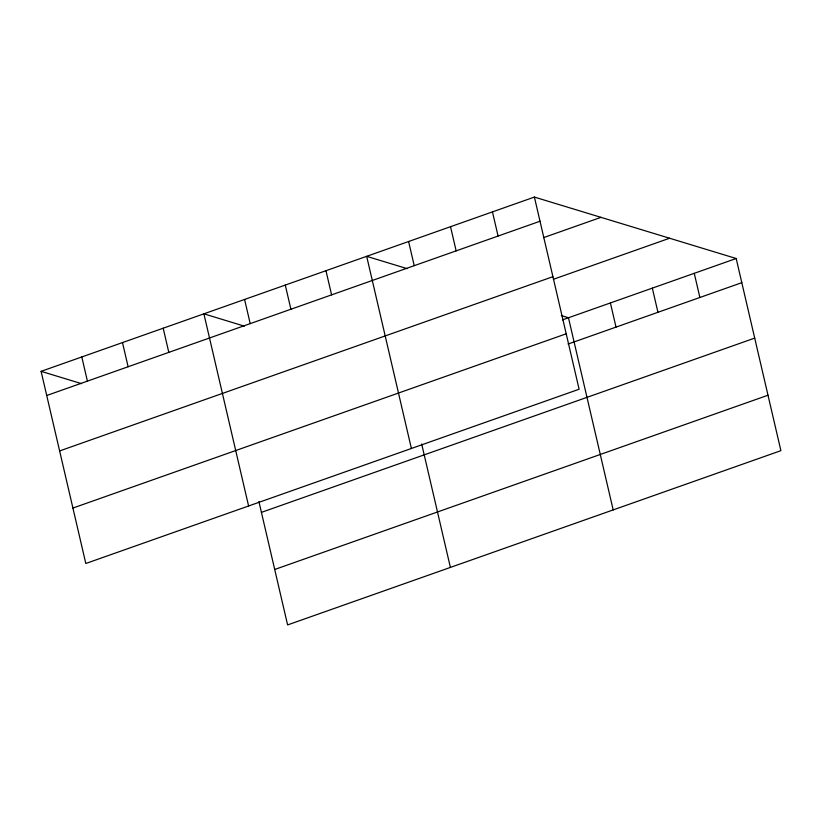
<?xml version="1.0" encoding="UTF-8"?>
<svg xmlns="http://www.w3.org/2000/svg" width="822" height="822" viewBox="0 0 822 822"><rect width="100%" height="100%" fill="white"/><g stroke="black" fill="none" stroke-linecap="round" stroke-linejoin="round"><path stroke-width="1.23" d="M534.392 197.075L579.109 389.238L85.817 563.491L41.1 371.339L534.392 197.075L736.183 258.509L780.9 450.662L287.608 624.926L258.899 501.523M46.72 395.505L540.013 221.241M543.476 237.661L600.985 217.347M59.626 450.939L552.918 276.685M553.391 279.285L669.591 238.236M562.484 319.871L736.183 258.509M72.911 508.058L566.204 333.794M568.105 344.038L741.804 282.676M261.417 512.373L754.709 338.109M274.712 569.482L767.995 395.228M407.106 268.63L366.674 256.33L411.39 448.483M561.334 315.586L568.464 317.754L613.181 509.907M244.319 326.139L203.887 313.829L248.604 505.982M41.1 371.339L81.532 383.648M694.251 273.325L699.882 297.492M652.329 288.132L657.949 312.298M610.397 302.948L616.017 327.115M492.46 211.891L498.081 236.058M450.528 226.708L456.159 250.874M408.596 241.514L414.226 265.681M421.676 444.014L450.394 567.416M325.974 270.705L331.595 294.872M285.275 285.08L290.906 309.247M244.586 299.455L250.207 323.621M163.188 328.204L168.808 352.371M122.488 342.589L128.119 366.746M81.799 356.964L87.42 381.131"/></g></svg>
